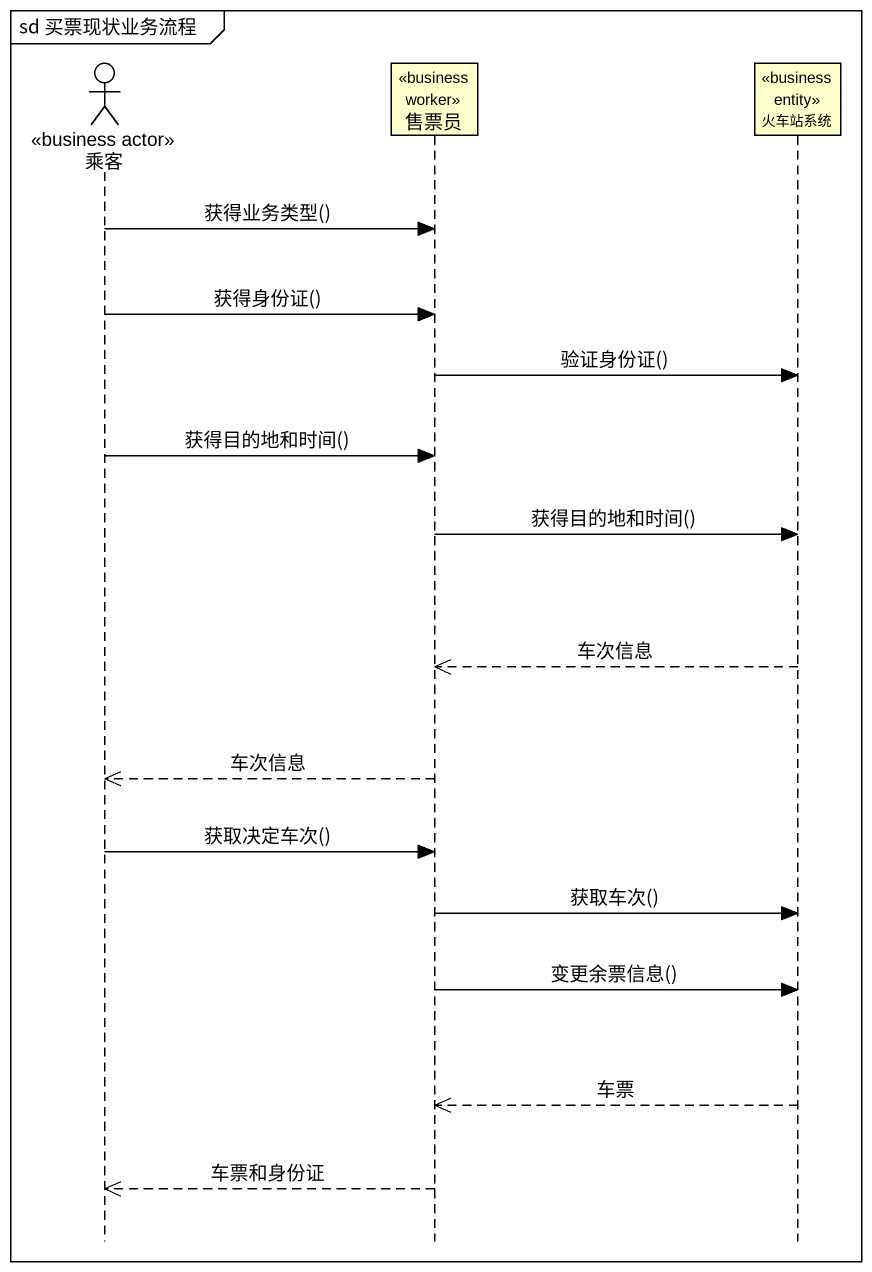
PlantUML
@startuml
mainframe sd 买票现状业务流程
hide footbox
actor 乘客 <<business actor>>
participant 售票员 <<business worker>>
participant 火车站系统 <<business entity>>

乘客 -> 售票员 : 获得业务类型()
乘客 -> 售票员 : 获得身份证()
售票员 -> 火车站系统 : 验证身份证()
乘客 -> 售票员 : 获得目的地和时间()
售票员 -> 火车站系统 : 获得目的地和时间()
火车站系统 -->> 售票员 : 车次信息
售票员 -->> 乘客 : 车次信息
乘客 -> 售票员 : 获取决定车次()
售票员 -> 火车站系统 : 获取车次()
售票员 -> 火车站系统 : 变更余票信息()
火车站系统 -->> 售票员 : 车票
售票员 -->> 乘客 : 车票和身份证
@enduml
